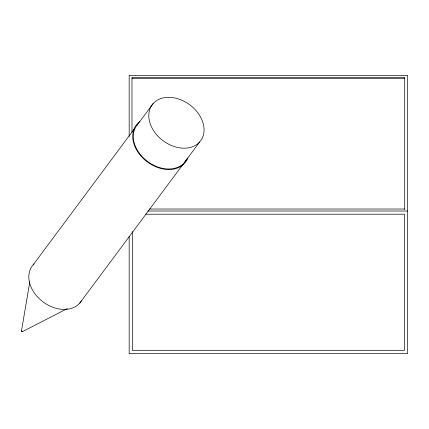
<?xml version="1.0" encoding="UTF-8"?>
<svg xmlns="http://www.w3.org/2000/svg" width="429" height="429" viewBox="0 0 429 429"><rect width="100%" height="100%" fill="white"/><g stroke="black" fill="none" stroke-linecap="round" stroke-linejoin="round"><path stroke-width="0.64" d="M67.321 308.601L22.292 331.719L21.659 331.638L21.45 331.172L29.821 281.633M21.45 331.172L21.638 330.877M22.48 331.429L22.292 331.719M33.151 264.854L134.856 128.169M136.846 125.488L153.121 103.62M79.756 303.131L183.049 164.302M184.25 162.693L199.721 141.892A30.18 22.362 36.7 0 0 177.66 98.691A30.18 22.362 36.7 0 0 151.882 127.681A30.18 22.362 36.7 0 0 199.721 141.892M131.987 78.416L404.729 78.416M149.41 209.025L404.729 209.025M147.903 211.014L407.55 211.014M145.758 214.21L404.359 214.21L404.359 350.488L132.363 350.488L132.363 231.58M404.729 209.459L404.729 77.311L131.987 77.311L131.987 132.137M129.167 136.443L129.167 75.322L407.55 75.322L407.55 353.678L129.167 353.678L129.167 236.47M186.781 158.907A30.18 22.362 36.7 0 1 148.509 162.151A30.18 22.362 36.7 0 1 137.645 124.415M81.322 301.061A30.18 22.362 36.7 0 1 42.256 301.281A30.18 22.362 36.7 0 1 34.052 263.921M187.886 158.017A30.845 22.85 36.7 0 1 147.002 161.658A30.845 22.85 36.7 0 1 139.811 121.557"/></g></svg>
